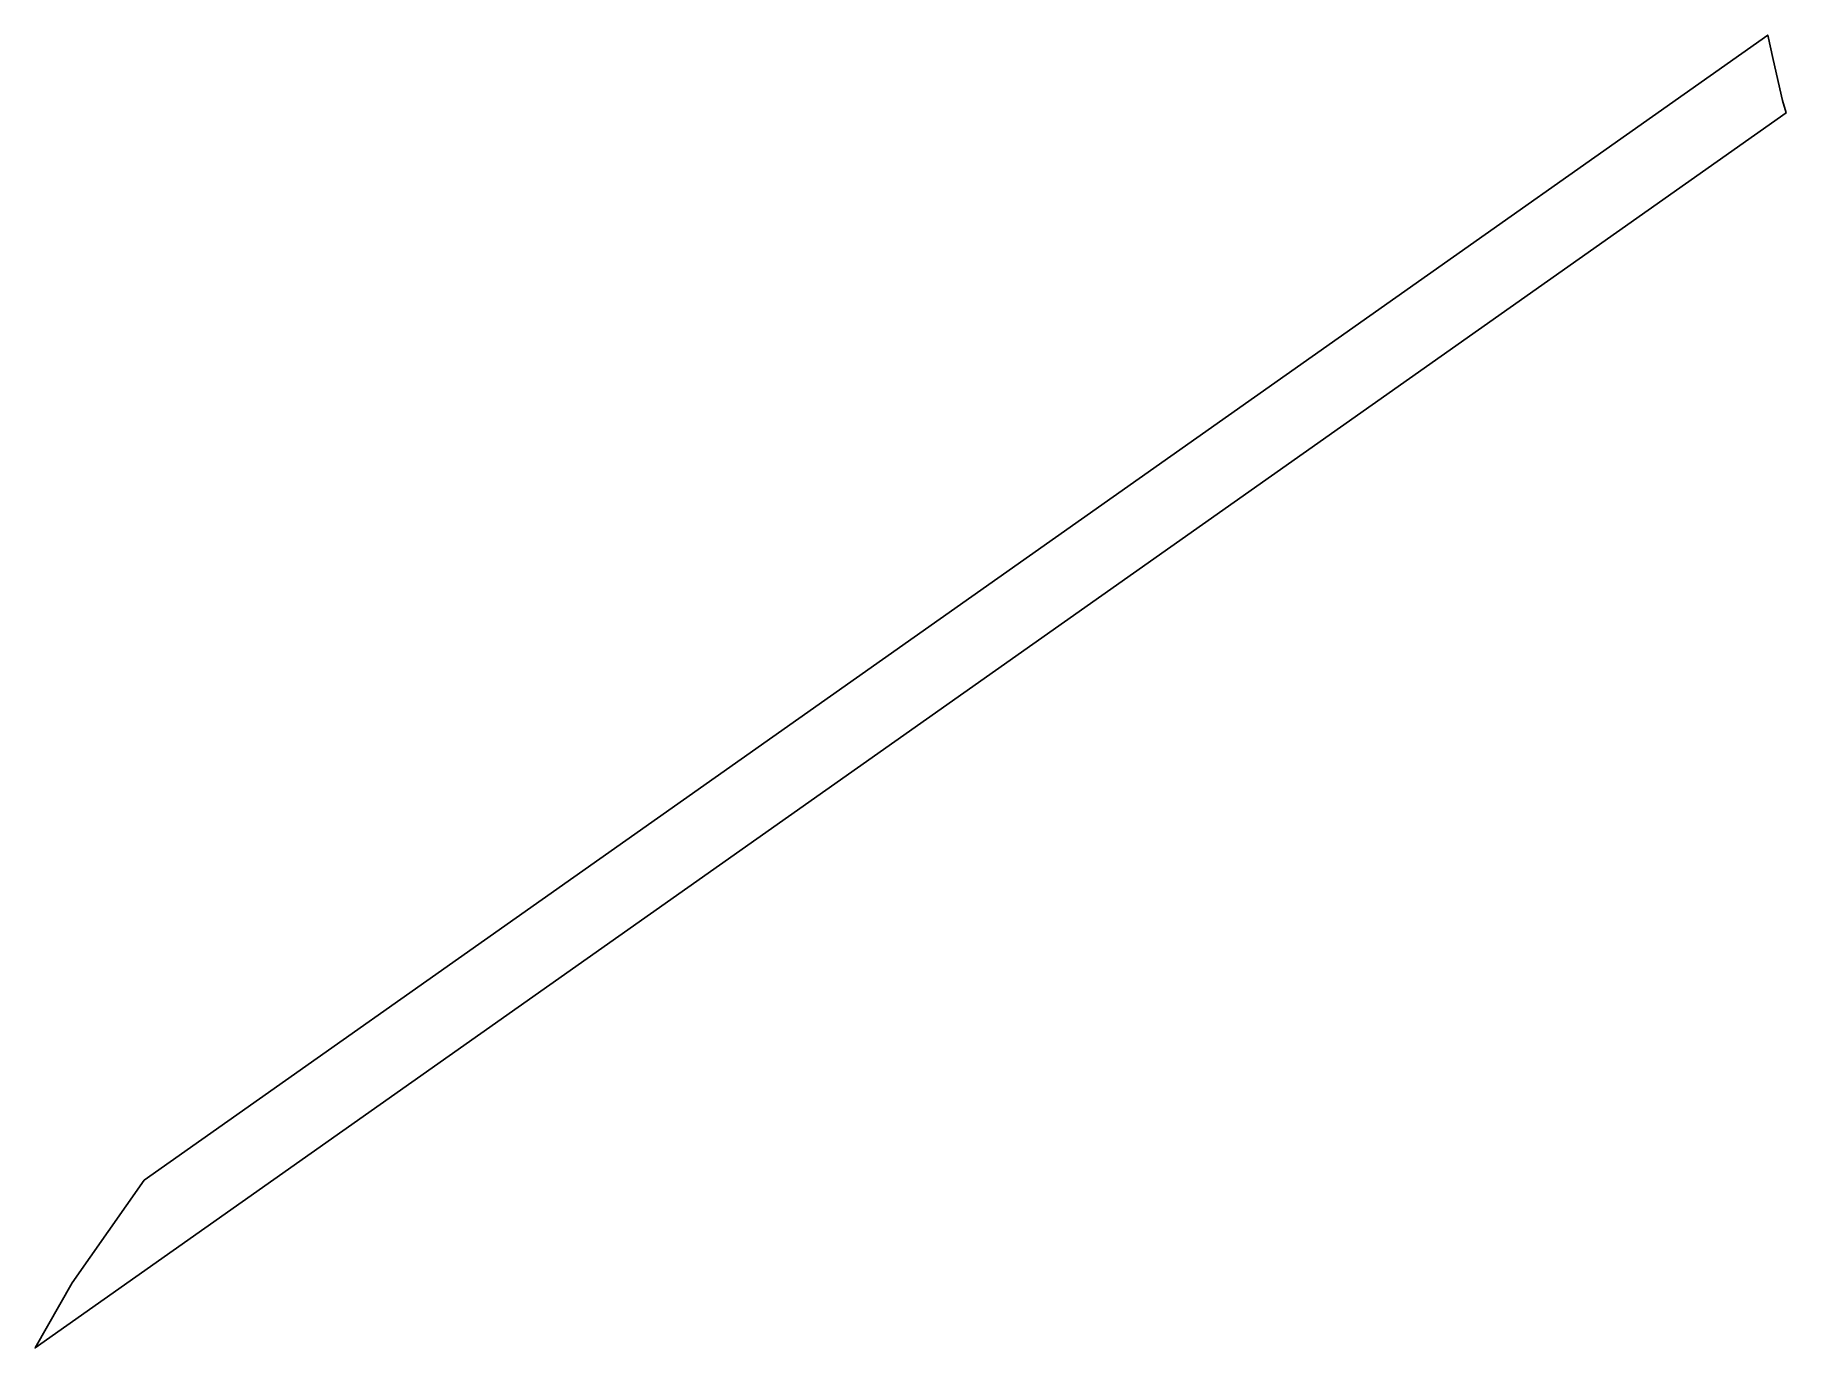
# Model space of a CAD drawing. Extents: x 613653 to 614077, y 647920 to 648238.
import ezdxf

# ---------------------------------------------------------------- set-up
doc = ezdxf.new("R2010")
doc.units = 0
doc.layers.add('_PARCELA_NOU_feb2025', color=50, linetype='Continuous')

msp = doc.modelspace()

# ---------------------------------------------------------------- linework, layer by layer
at = {"layer": '_PARCELA_NOU_feb2025'}
msp.add_lwpolyline([(614076.45, 648221.75), (614077.26, 648218.77), (613653.27, 647919.76), (613662.27, 647935.51), (613679.68, 647960.35), (614072.86, 648237.64), (614074.17, 648231.69)], close=True, dxfattribs=at)

doc.saveas('drawing.dxf')
